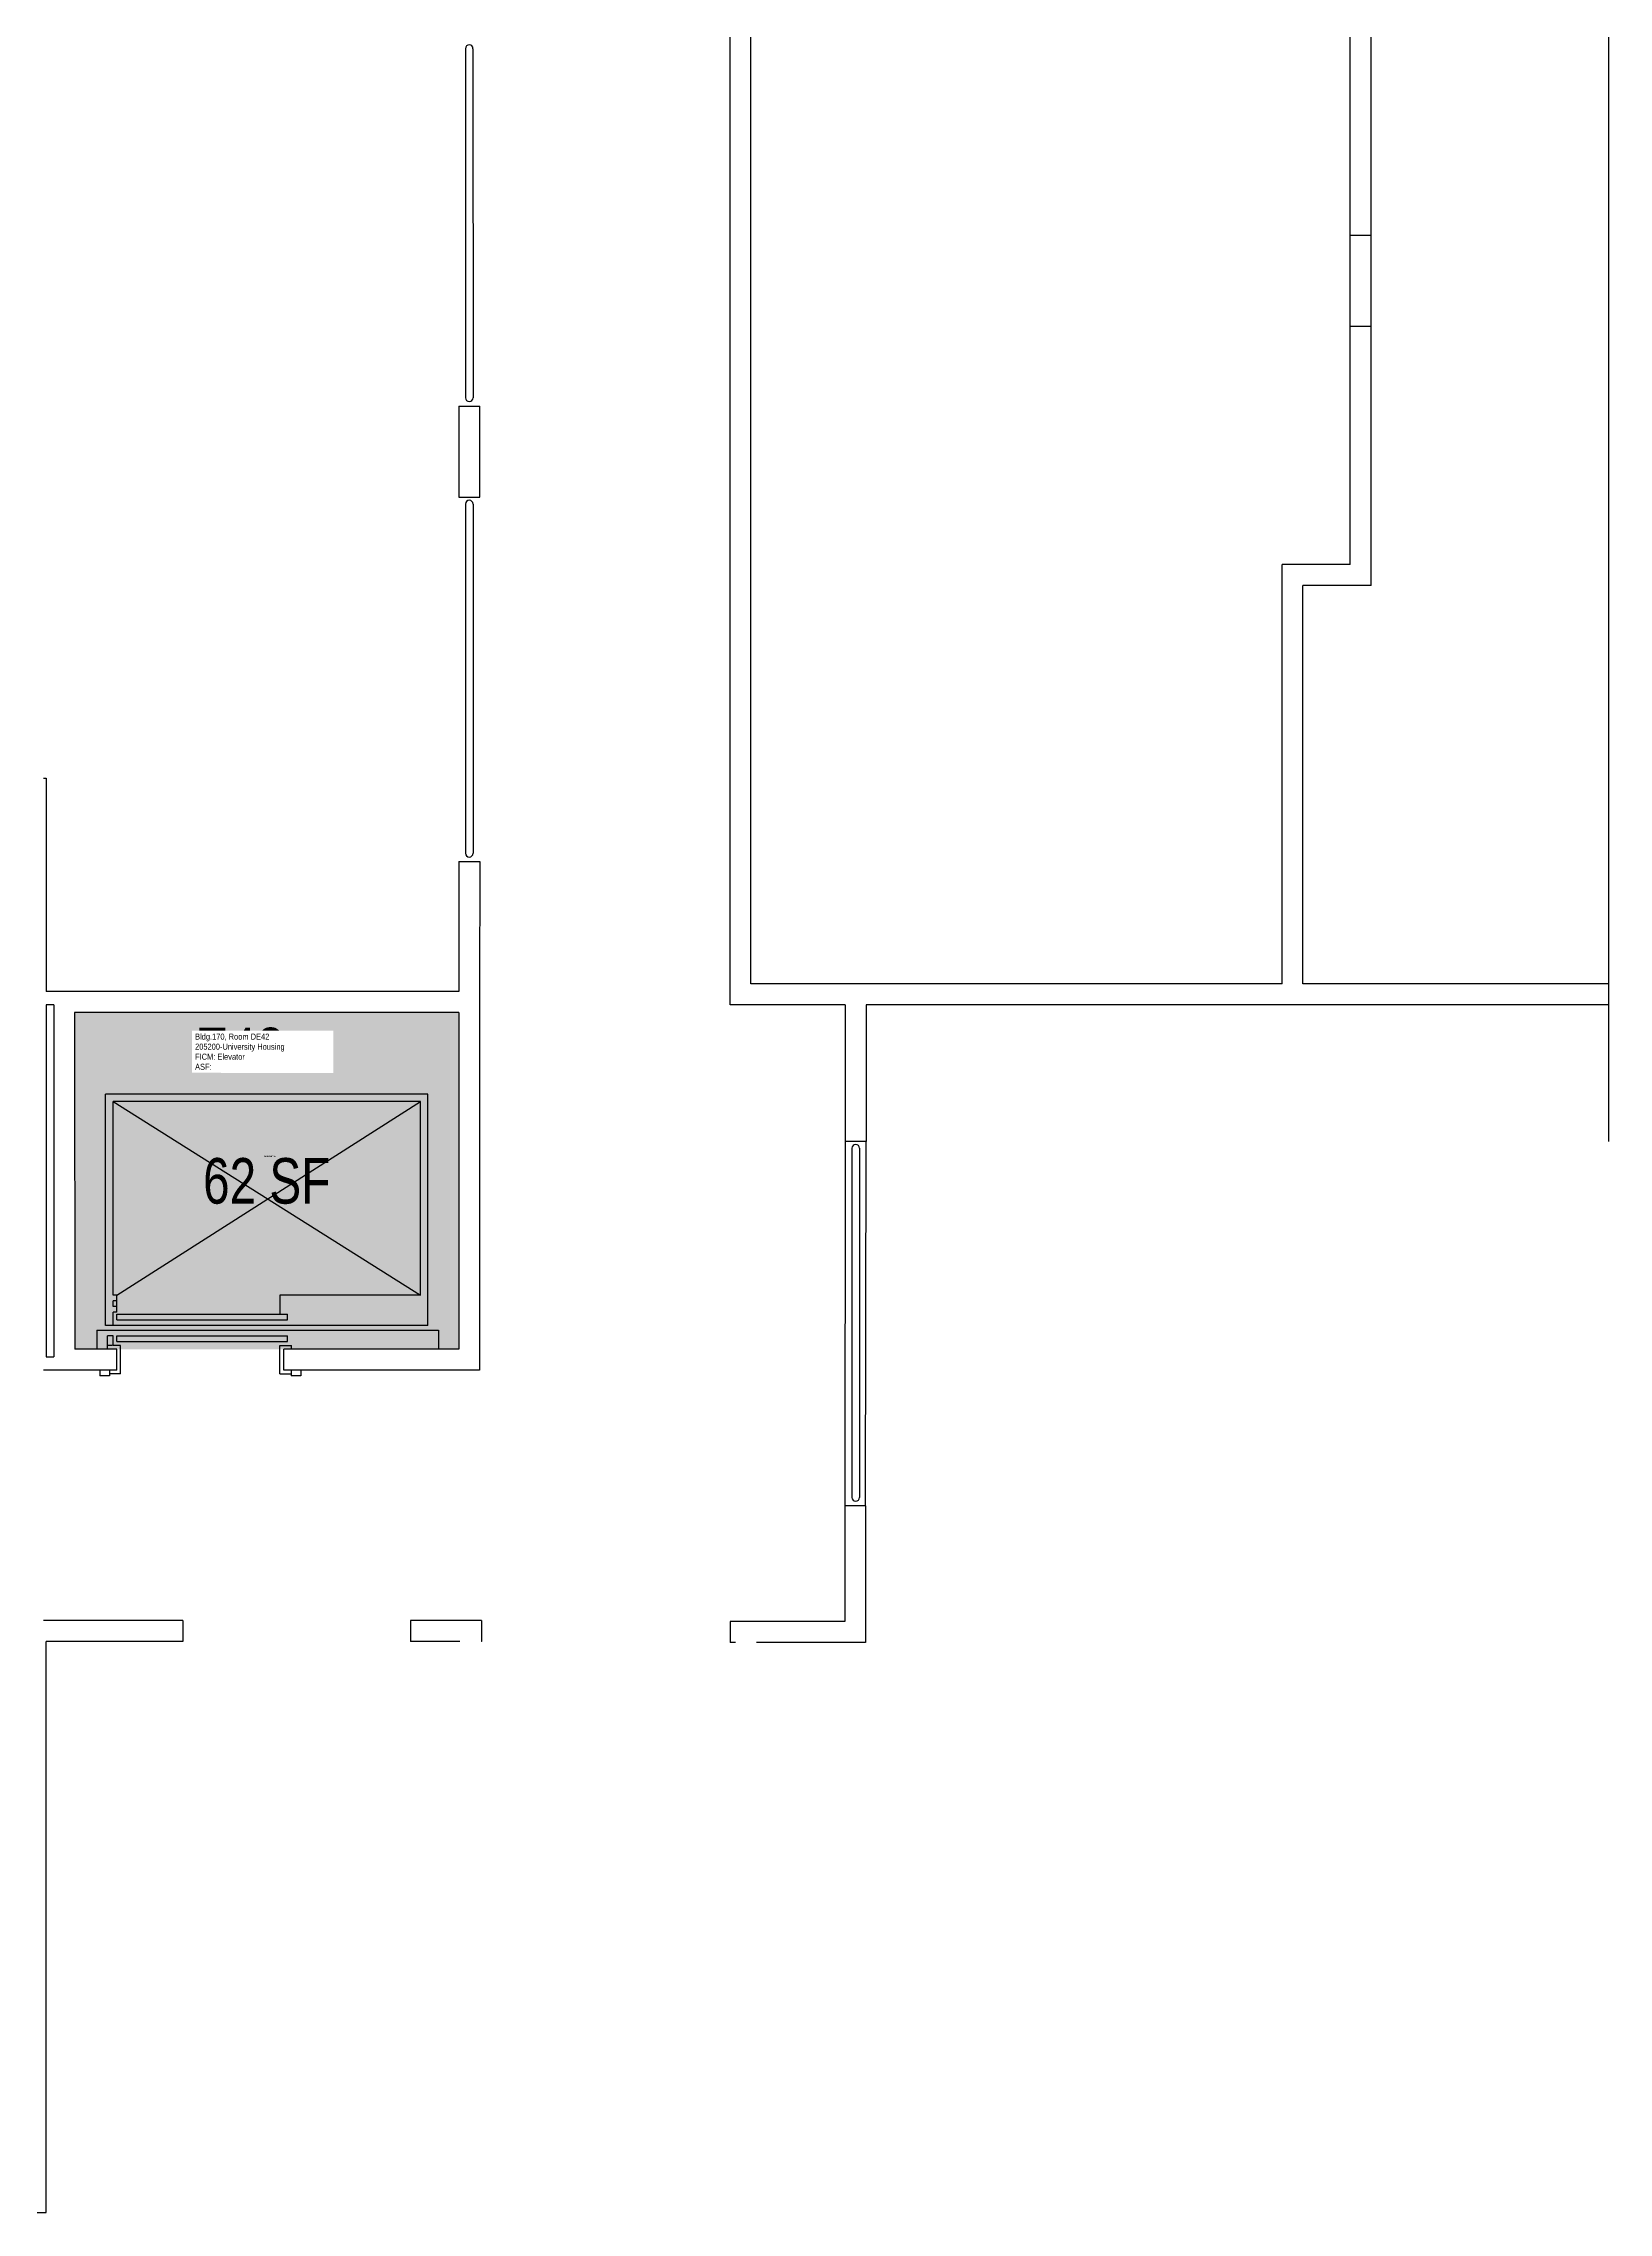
# Model space of a CAD drawing. Header units: inches. Extents: x -54 to 1674, y -51 to 2064.
# Drawn here: x 1249 to 1661, y 105 to 676 of the extents above; entities that cross this region are included whole.
import ezdxf
from ezdxf.enums import TextEntityAlignment as Align

# ---------------------------------------------------------------- set-up
doc = ezdxf.new("R2010")
doc.units = ezdxf.units.IN
doc.header["$LTSCALE"] = 10
doc.header["$MEASUREMENT"] = 0
for name, color, linetype in [('A-FLOR', 3, 'CONTINUOUS'), ('A-IDEN-RNUM', 7, 'CONTINUOUS'), ('A-IDEN-SNUM', 4, 'CONTINUOUS'), ('A-IDEN-VNUM', 4, 'CONTINUOUS'), ('A-WALL', 5, 'CONTINUOUS'), ('AREA-TEXT', 3, 'CONTINUOUS'), ('Rooms-Category-Color', 7, 'CONTINUOUS'), ('Rooms-College-Color', 7, 'CONTINUOUS'), ('Rooms-Department-Color', 7, 'CONTINUOUS'), ('Rooms-Division-Color', 7, 'CONTINUOUS'), ('Rooms-Information', 7, 'CONTINUOUS')]:
    doc.layers.add(name, color=color, linetype=linetype)
doc.styles.add('CP_AREA', font='arial.ttf', dxfattribs={"height": 15})
doc.styles.add('CP_ROOMSNUMBER', font='arial.ttf', dxfattribs={"height": 1})
doc.styles.add('CP_ROOMVNUMBER', font='arial.ttf', dxfattribs={"width": 0.85, "height": 0.075})

msp = doc.modelspace()

# ---------------------------------------------------------------- hatches: boundary and pattern name
at = {"layer": 'Rooms-Category-Color', "true_color": 0xadadad}
msp.add_hatch(color=253, dxfattribs=at).paths.add_polyline_path([(1257.04, 332.06), (1358.29, 332.06), (1358.28, 420.81), (1257.03, 420.81)])
at = {"layer": 'Rooms-College-Color', "true_color": 0xadadad}
msp.add_hatch(color=253, dxfattribs=at).paths.add_polyline_path([(1257.04, 332.06), (1358.29, 332.06), (1358.28, 420.81), (1257.03, 420.81)])
at = {"layer": 'Rooms-Department-Color', "true_color": 0xacacac}
msp.add_hatch(color=253, dxfattribs=at).paths.add_polyline_path([(1257.04, 332.06), (1358.29, 332.06), (1358.28, 420.81), (1257.03, 420.81)])
at = {"layer": 'Rooms-Division-Color', "true_color": 0xadadad}
msp.add_hatch(color=253, dxfattribs=at).paths.add_polyline_path([(1257.04, 332.06), (1358.29, 332.06), (1358.28, 420.81), (1257.03, 420.81)])

# ---------------------------------------------------------------- linework, layer by layer
at = {"layer": 'A-FLOR'}
for p, q in [((1360.04, 674.77), (1360.05, 582.77)), ((1362.04, 674.77), (1362.05, 582.77)), ((1360.05, 554.77), (1360.05, 462.77)), ((1362.05, 554.77), (1362.05, 462.77)), ((1350.16, 399.31), (1265.16, 399.31)), ((1265.16, 338.31), (1265.16, 399.31)), ((1348.16, 397.31), (1267.16, 397.31)), ((1267.16, 346.31), (1267.16, 397.31)), ((1267.16, 397.31), (1348.16, 346.31)), ((1268.16, 346.31), (1348.16, 397.31)), ((1348.16, 346.31), (1348.16, 397.31)), ((1350.16, 338.31), (1350.16, 399.31)), ((1461.93, 385.03), (1461.93, 293.03)), ((1463.93, 385.03), (1463.93, 293.03)), ((1268.16, 346.31), (1267.16, 346.31)), ((1268.16, 344.81), (1267.16, 344.81)), ((1267.16, 343.31), (1267.16, 344.81)), ((1268.16, 343.31), (1267.16, 343.31)), ((1268.16, 341.81), (1268.16, 346.31)), ((1311.16, 346.31), (1311.16, 341.31)), ((1348.16, 346.31), (1311.16, 346.31)), ((1350.16, 338.31), (1265.16, 338.31)), ((1267.16, 338.31), (1267.16, 341.81)), ((1268.16, 341.81), (1267.16, 341.81)), ((1268.16, 339.81), (1268.16, 341.31)), ((1268.16, 341.31), (1313.16, 341.31)), ((1268.16, 339.81), (1313.16, 339.81)), ((1313.16, 339.81), (1313.16, 341.31)), ((1262.91, 337.06), (1262.91, 332.06)), ((1262.91, 337.06), (1352.91, 337.06)), ((1265.66, 332.06), (1265.66, 335.56)), ((1267.16, 335.56), (1265.66, 335.56)), ((1266.91, 333.06), (1265.91, 333.06)), ((1267.16, 333.06), (1267.16, 335.56)), ((1269.16, 333.06), (1267.16, 333.06)), ((1268.16, 334.06), (1268.16, 335.56)), ((1268.16, 335.56), (1313.16, 335.56)), ((1268.16, 334.06), (1313.16, 334.06)), ((1269.16, 325.56), (1269.16, 333.06)), ((1311.16, 333.06), (1314.16, 333.06)), ((1311.16, 325.56), (1311.16, 333.06)), ((1313.16, 334.06), (1313.16, 335.56)), ((1314.16, 332.06), (1314.16, 333.06)), ((1352.91, 337.06), (1352.91, 332.06)), ((1263.68, 326.56), (1263.68, 325.06)), ((1266.18, 326.56), (1266.18, 325.06)), ((1314.15, 326.56), (1314.15, 325.06)), ((1314.15, 326.56), (1314.15, 325.56)), ((1316.65, 326.56), (1316.65, 325.06)), ((1266.18, 325.06), (1263.68, 325.06)), ((1269.16, 325.56), (1266.18, 325.56)), ((1311.16, 325.56), (1314.15, 325.56)), ((1316.65, 325.06), (1314.15, 325.06))]:
    msp.add_line(p, q, dxfattribs=at)
for centre, start, end in [((1361.04, 674.77), 0.001, 180.001), ((1361.05, 582.77), 180.001, 0.001), ((1361.05, 554.77), 0.001, 180.001), ((1361.05, 462.77), 180.001, 0.001), ((1462.93, 385.03), 0.001, 180.001), ((1462.93, 293.03), 180.001, 0.001)]:
    msp.add_arc(centre, 1, start, end, dxfattribs=at)
at = {"layer": 'A-WALL'}
for p, q in [((1429.8, 422.81), (1429.77, 1746.08)), ((1661.39, 984.81), (1661.4, 386.81)), ((1435.3, 428.31), (1435.29, 800.81)), ((1598.8, 533.31), (1598.79, 693.81)), ((1593.3, 538.81), (1593.29, 688.31)), ((1598.79, 625.56), (1593.29, 625.56)), ((1598.79, 601.56), (1593.29, 601.56)), ((1358.3, 580.56), (1363.8, 580.56)), ((1358.3, 580.56), (1358.3, 556.56)), ((1363.8, 556.56), (1363.8, 580.56)), ((1358.3, 556.56), (1363.8, 556.56)), ((1575.3, 428.31), (1575.3, 538.81)), ((1593.3, 538.81), (1575.3, 538.81)), ((1580.8, 428.31), (1580.8, 533.31)), ((1598.8, 533.31), (1580.8, 533.31)), ((1248.78, 482.56), (1249.53, 482.56)), ((1249.53, 482.56), (1249.53, 426.31)), ((1358.3, 460.56), (1358.29, 426.31)), ((1358.3, 460.56), (1363.8, 460.56)), ((1363.8, 460.56), (1363.78, 426.31)), ((1251.53, 426.31), (1249.53, 426.31)), ((1358.28, 426.31), (1251.53, 426.31)), ((1363.78, 426.31), (1363.79, 326.56)), ((1575.3, 428.31), (1435.3, 428.31)), ((1661.4, 428.31), (1580.8, 428.31)), ((1249.53, 422.81), (1249.54, 330.06)), ((1251.53, 422.81), (1249.53, 422.81)), ((1251.53, 422.81), (1251.54, 330.06)), ((1257.03, 420.81), (1257.04, 332.06)), ((1358.28, 420.81), (1257.03, 420.81)), ((1358.28, 420.81), (1358.29, 332.06)), ((1460.18, 422.81), (1429.8, 422.81)), ((1460.18, 422.81), (1460.18, 386.81)), ((1661.4, 422.81), (1465.68, 422.81)), ((1465.68, 422.81), (1465.68, 386.81)), ((1460.18, 386.81), (1460.04, 290.81)), ((1465.68, 386.81), (1460.18, 386.81)), ((1465.54, 290.81), (1465.68, 386.81)), ((1268.16, 332.06), (1257.04, 332.06)), ((1268.16, 326.56), (1268.16, 332.06)), ((1358.29, 332.06), (1312.16, 332.06)), ((1312.16, 326.56), (1312.16, 332.06)), ((1251.54, 326.56), (1248.79, 326.56)), ((1249.54, 330.06), (1251.54, 330.06)), ((1268.16, 326.56), (1251.54, 326.56)), ((1363.79, 326.56), (1312.16, 326.56)), ((1465.54, 290.81), (1460.04, 290.81)), ((1460.04, 290.81), (1460.04, 260.31)), ((1465.54, 290.81), (1465.54, 254.81)), ((1285.56, 260.55), (1248.79, 260.56)), ((1285.56, 260.55), (1285.56, 255.05)), ((1364.29, 260.55), (1345.56, 260.56)), ((1345.56, 260.56), (1345.56, 255.06)), ((1364.29, 260.55), (1364.29, 255.05)), ((1460.04, 260.31), (1429.79, 260.31)), ((1429.79, 260.31), (1429.79, 254.81)), ((1249.54, 104.56), (1249.56, 255.06)), ((1285.56, 255.05), (1249.56, 255.06)), ((1358.6, 255.06), (1345.56, 255.06)), ((1364.29, 255.05), (1364.19, 255.05)), ((1431.23, 254.81), (1429.79, 254.81)), ((1465.54, 254.81), (1436.81, 254.81)), ((1236.54, 104.56), (1248.79, 104.56)), ((1248.79, 104.56), (1249.54, 104.56))]:
    msp.add_line(p, q, dxfattribs=at)

# ---------------------------------------------------------------- texts
at = {"layer": 'A-IDEN-RNUM', "style": 'CP_ROOMSNUMBER'}
msp.add_text('0E42-00', height=0.36, rotation=359.931, dxfattribs=at).set_placement((1307, 382.71))
at = {"layer": 'A-IDEN-SNUM', "style": 'CP_ROOMSNUMBER'}
msp.add_text('1700DE4200', height=0.36, rotation=359.931, dxfattribs=at).set_placement((1307, 382.71))
at = {"layer": 'A-IDEN-VNUM', "style": 'CP_ROOMVNUMBER', "width": 0.85}
msp.add_text('E42', height=11.143, rotation=359.931, dxfattribs=at).set_placement((1288.77, 405.68))
at = {"layer": 'AREA-TEXT', "style": 'CP_AREA', "width": 0.75}
msp.add_text('62 SF', height=12, dxfattribs=at).set_placement((1307.66, 376.43), align=Align.MIDDLE_CENTER)

# ---------------------------------------------------------------- next in the draw order: texts
at = {"layer": 'Rooms-Information', "insert": (1288.77, 405.68), "char_height": 1.5919, "width": 35.6584, "attachment_point": 7, "rotation": 359.931, "style": 'CP_ROOMVNUMBER', "bg_fill": 3, "box_fill_scale": 1.5, "bg_fill_color": 256, "bg_fill_true_color": 13158600, "bg_fill_transparency": 0}
msp.add_mtext('Bldg.170, Room DE42^M^J205200-University Housing^M^JFICM: Elevator^M^JASF: ', dxfattribs=at)

doc.saveas('drawing.dxf')
